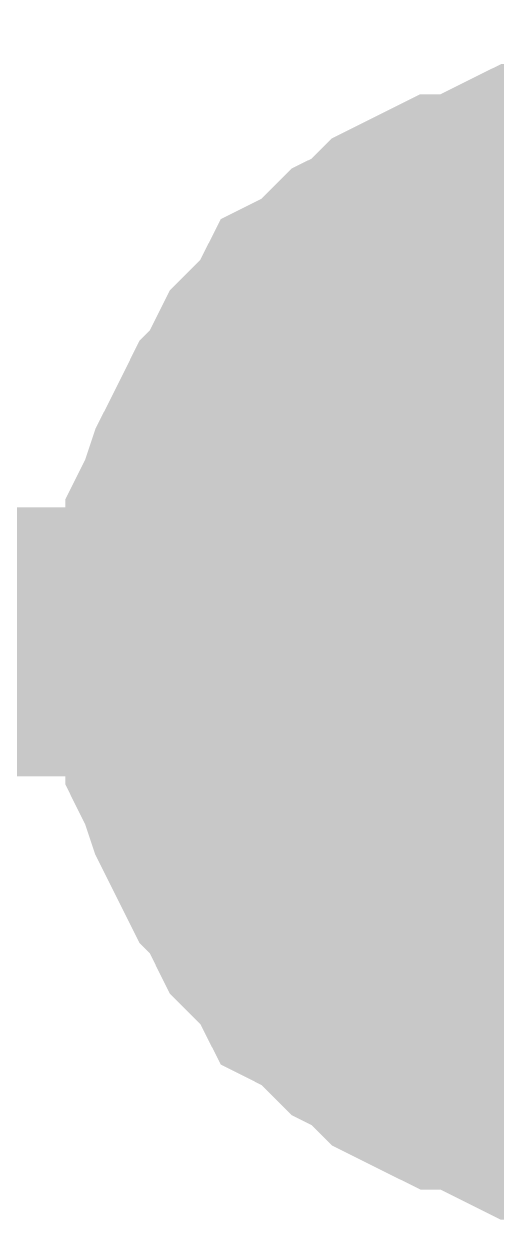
# Model space of a CAD drawing. Header units: inches. Extents: x 0 to 432, y 0 to 280.
# Drawn here: x 218.512 to 219.038, y 36.684 to 38.028 of the extents above; entities that cross this region are included whole.
import ezdxf

# ---------------------------------------------------------------- set-up
doc = ezdxf.new("R2010")
doc.units = ezdxf.units.IN
doc.layers.add('Sheet', color=255, linetype='Continuous')

msp = doc.modelspace()

# ---------------------------------------------------------------- linework, layer by layer
at = {"layer": 'Sheet'}
for points in [[(219.2018, 37.3394, 0.2997, 0.2997, 0), (207.2748, 37.3394, 0.2997, 0.2997, 0), (207.2748, 70.1083, 0.2997, 0.2997, 0), (209.2963, 70.1083, 0.2997, 0.2997, 0)], [(218.6965, 37.3394, 0.2997, 0.2997, 0), (218.6965, 37.3619, 0.2997, 0.2997, 0), (218.6965, 37.3956, 0.2997, 0.2997, 0), (218.7077, 37.418, 0.2997, 0.2997, 0), (218.7077, 37.4405, 0.2997, 0.2997, 0), (218.7077, 37.463, 0.2997, 0.2997, 0), (218.7189, 37.4854, 0.2997, 0.2997, 0), (218.7301, 37.5191, 0.2997, 0.2997, 0), (218.7414, 37.5416, 0.2997, 0.2997, 0), (218.7526, 37.564, 0.2997, 0.2997, 0), (218.7638, 37.5865, 0.2997, 0.2997, 0), (218.7751, 37.5977, 0.2997, 0.2997, 0), (218.7863, 37.6202, 0.2997, 0.2997, 0), (218.7975, 37.6426, 0.2997, 0.2997, 0), (218.82, 37.6651, 0.2997, 0.2997, 0), (218.8312, 37.6763, 0.2997, 0.2997, 0), (218.8425, 37.6988, 0.2997, 0.2997, 0), (218.8649, 37.71, 0.2997, 0.2997, 0), (218.8874, 37.7325, 0.2997, 0.2997, 0), (218.8986, 37.7437, 0.2997, 0.2997, 0), (218.9211, 37.7549, 0.2997, 0.2997, 0), (218.9435, 37.7774, 0.2997, 0.2997, 0), (218.966, 37.7886, 0.2997, 0.2997, 0), (218.9885, 37.7999, 0.2997, 0.2997, 0), (219.0109, 37.7999, 0.2997, 0.2997, 0), (219.0334, 37.8111, 0.2997, 0.2997, 0), (219.0558, 37.8223, 0.2997, 0.2997, 0), (219.0783, 37.8335, 0.2997, 0.2997, 0), (219.1008, 37.8335, 0.2997, 0.2997, 0), (219.1232, 37.8335, 0.2997, 0.2997, 0), (219.1569, 37.8448, 0.2997, 0.2997, 0), (219.1794, 37.8448, 0.2997, 0.2997, 0), (219.2018, 37.8448, 0.2997, 0.2997, 0)], [(218.6965, 37.3394, 0.2997, 0.2997, 0), (218.6965, 37.3619, 0.2997, 0.2997, 0), (218.6965, 37.3956, 0.2997, 0.2997, 0), (218.7077, 37.418, 0.2997, 0.2997, 0), (218.7077, 37.4405, 0.2997, 0.2997, 0), (218.7077, 37.463, 0.2997, 0.2997, 0), (218.7189, 37.4854, 0.2997, 0.2997, 0), (218.7301, 37.5191, 0.2997, 0.2997, 0), (218.7414, 37.5416, 0.2997, 0.2997, 0), (218.7526, 37.564, 0.2997, 0.2997, 0), (218.7638, 37.5865, 0.2997, 0.2997, 0), (218.7751, 37.5977, 0.2997, 0.2997, 0), (218.7863, 37.6202, 0.2997, 0.2997, 0), (218.7975, 37.6426, 0.2997, 0.2997, 0), (218.82, 37.6651, 0.2997, 0.2997, 0), (218.8312, 37.6763, 0.2997, 0.2997, 0), (218.8425, 37.6988, 0.2997, 0.2997, 0), (218.8649, 37.71, 0.2997, 0.2997, 0), (218.8874, 37.7325, 0.2997, 0.2997, 0), (218.8986, 37.7437, 0.2997, 0.2997, 0), (218.9211, 37.7549, 0.2997, 0.2997, 0), (218.9435, 37.7774, 0.2997, 0.2997, 0), (218.966, 37.7886, 0.2997, 0.2997, 0), (218.9885, 37.7999, 0.2997, 0.2997, 0), (219.0109, 37.7999, 0.2997, 0.2997, 0), (219.0334, 37.8111, 0.2997, 0.2997, 0), (219.0558, 37.8223, 0.2997, 0.2997, 0), (219.0783, 37.8335, 0.2997, 0.2997, 0), (219.1008, 37.8335, 0.2997, 0.2997, 0), (219.1232, 37.8335, 0.2997, 0.2997, 0), (219.1569, 37.8448, 0.2997, 0.2997, 0), (219.1794, 37.8448, 0.2997, 0.2997, 0), (219.2018, 37.8448, 0.2997, 0.2997, 0)], [(218.6965, 37.3394, 0.2997, 0.2997, 0), (218.6965, 37.3619, 0.2997, 0.2997, 0), (218.6965, 37.3956, 0.2997, 0.2997, 0), (218.7077, 37.418, 0.2997, 0.2997, 0), (218.7077, 37.4405, 0.2997, 0.2997, 0), (218.7077, 37.463, 0.2997, 0.2997, 0), (218.7189, 37.4854, 0.2997, 0.2997, 0), (218.7301, 37.5191, 0.2997, 0.2997, 0), (218.7414, 37.5416, 0.2997, 0.2997, 0), (218.7526, 37.564, 0.2997, 0.2997, 0), (218.7638, 37.5865, 0.2997, 0.2997, 0), (218.7751, 37.5977, 0.2997, 0.2997, 0), (218.7863, 37.6202, 0.2997, 0.2997, 0), (218.7975, 37.6426, 0.2997, 0.2997, 0), (218.82, 37.6651, 0.2997, 0.2997, 0), (218.8312, 37.6763, 0.2997, 0.2997, 0), (218.8425, 37.6988, 0.2997, 0.2997, 0), (218.8649, 37.71, 0.2997, 0.2997, 0), (218.8874, 37.7325, 0.2997, 0.2997, 0), (218.8986, 37.7437, 0.2997, 0.2997, 0), (218.9211, 37.7549, 0.2997, 0.2997, 0), (218.9435, 37.7774, 0.2997, 0.2997, 0), (218.966, 37.7886, 0.2997, 0.2997, 0), (218.9885, 37.7999, 0.2997, 0.2997, 0), (219.0109, 37.7999, 0.2997, 0.2997, 0), (219.0334, 37.8111, 0.2997, 0.2997, 0), (219.0558, 37.8223, 0.2997, 0.2997, 0), (219.0783, 37.8335, 0.2997, 0.2997, 0), (219.1008, 37.8335, 0.2997, 0.2997, 0), (219.1232, 37.8335, 0.2997, 0.2997, 0), (219.1569, 37.8448, 0.2997, 0.2997, 0), (219.1794, 37.8448, 0.2997, 0.2997, 0), (219.2018, 37.8448, 0.2997, 0.2997, 0)], [(218.6965, 37.3394, 0.2997, 0.2997, 0), (218.6965, 37.3619, 0.2997, 0.2997, 0), (218.6965, 37.3956, 0.2997, 0.2997, 0), (218.7077, 37.418, 0.2997, 0.2997, 0), (218.7077, 37.4405, 0.2997, 0.2997, 0), (218.7077, 37.463, 0.2997, 0.2997, 0), (218.7189, 37.4854, 0.2997, 0.2997, 0), (218.7301, 37.5191, 0.2997, 0.2997, 0), (218.7414, 37.5416, 0.2997, 0.2997, 0), (218.7526, 37.564, 0.2997, 0.2997, 0), (218.7638, 37.5865, 0.2997, 0.2997, 0), (218.7751, 37.5977, 0.2997, 0.2997, 0), (218.7863, 37.6202, 0.2997, 0.2997, 0), (218.7975, 37.6426, 0.2997, 0.2997, 0), (218.82, 37.6651, 0.2997, 0.2997, 0), (218.8312, 37.6763, 0.2997, 0.2997, 0), (218.8425, 37.6988, 0.2997, 0.2997, 0), (218.8649, 37.71, 0.2997, 0.2997, 0), (218.8874, 37.7325, 0.2997, 0.2997, 0), (218.8986, 37.7437, 0.2997, 0.2997, 0), (218.9211, 37.7549, 0.2997, 0.2997, 0), (218.9435, 37.7774, 0.2997, 0.2997, 0), (218.966, 37.7886, 0.2997, 0.2997, 0), (218.9885, 37.7999, 0.2997, 0.2997, 0), (219.0109, 37.7999, 0.2997, 0.2997, 0), (219.0334, 37.8111, 0.2997, 0.2997, 0), (219.0558, 37.8223, 0.2997, 0.2997, 0), (219.0783, 37.8335, 0.2997, 0.2997, 0), (219.1008, 37.8335, 0.2997, 0.2997, 0), (219.1232, 37.8335, 0.2997, 0.2997, 0), (219.1569, 37.8448, 0.2997, 0.2997, 0), (219.1794, 37.8448, 0.2997, 0.2997, 0), (219.2018, 37.8448, 0.2997, 0.2997, 0)], [(218.6965, 37.3394, 0.2997, 0.2997, 0), (218.6965, 37.3619, 0.2997, 0.2997, 0), (218.6965, 37.3956, 0.2997, 0.2997, 0), (218.7077, 37.418, 0.2997, 0.2997, 0), (218.7077, 37.4405, 0.2997, 0.2997, 0), (218.7077, 37.463, 0.2997, 0.2997, 0), (218.7189, 37.4854, 0.2997, 0.2997, 0), (218.7301, 37.5191, 0.2997, 0.2997, 0), (218.7414, 37.5416, 0.2997, 0.2997, 0), (218.7526, 37.564, 0.2997, 0.2997, 0), (218.7638, 37.5865, 0.2997, 0.2997, 0), (218.7751, 37.5977, 0.2997, 0.2997, 0), (218.7863, 37.6202, 0.2997, 0.2997, 0), (218.7975, 37.6426, 0.2997, 0.2997, 0), (218.82, 37.6651, 0.2997, 0.2997, 0), (218.8312, 37.6763, 0.2997, 0.2997, 0), (218.8425, 37.6988, 0.2997, 0.2997, 0), (218.8649, 37.71, 0.2997, 0.2997, 0), (218.8874, 37.7325, 0.2997, 0.2997, 0), (218.8986, 37.7437, 0.2997, 0.2997, 0), (218.9211, 37.7549, 0.2997, 0.2997, 0), (218.9435, 37.7774, 0.2997, 0.2997, 0), (218.966, 37.7886, 0.2997, 0.2997, 0), (218.9885, 37.7999, 0.2997, 0.2997, 0), (219.0109, 37.7999, 0.2997, 0.2997, 0), (219.0334, 37.8111, 0.2997, 0.2997, 0), (219.0558, 37.8223, 0.2997, 0.2997, 0), (219.0783, 37.8335, 0.2997, 0.2997, 0), (219.1008, 37.8335, 0.2997, 0.2997, 0), (219.1232, 37.8335, 0.2997, 0.2997, 0), (219.1569, 37.8448, 0.2997, 0.2997, 0), (219.1794, 37.8448, 0.2997, 0.2997, 0), (219.2018, 37.8448, 0.2997, 0.2997, 0)], [(218.6965, 37.3394, 0.2997, 0.2997, 0), (218.6965, 37.3619, 0.2997, 0.2997, 0), (218.6965, 37.3956, 0.2997, 0.2997, 0), (218.7077, 37.418, 0.2997, 0.2997, 0), (218.7077, 37.4405, 0.2997, 0.2997, 0), (218.7077, 37.463, 0.2997, 0.2997, 0), (218.7189, 37.4854, 0.2997, 0.2997, 0), (218.7301, 37.5191, 0.2997, 0.2997, 0), (218.7414, 37.5416, 0.2997, 0.2997, 0), (218.7526, 37.564, 0.2997, 0.2997, 0), (218.7638, 37.5865, 0.2997, 0.2997, 0), (218.7751, 37.5977, 0.2997, 0.2997, 0), (218.7863, 37.6202, 0.2997, 0.2997, 0), (218.7975, 37.6426, 0.2997, 0.2997, 0), (218.82, 37.6651, 0.2997, 0.2997, 0), (218.8312, 37.6763, 0.2997, 0.2997, 0), (218.8425, 37.6988, 0.2997, 0.2997, 0), (218.8649, 37.71, 0.2997, 0.2997, 0), (218.8874, 37.7325, 0.2997, 0.2997, 0), (218.8986, 37.7437, 0.2997, 0.2997, 0), (218.9211, 37.7549, 0.2997, 0.2997, 0), (218.9435, 37.7774, 0.2997, 0.2997, 0), (218.966, 37.7886, 0.2997, 0.2997, 0), (218.9885, 37.7999, 0.2997, 0.2997, 0), (219.0109, 37.7999, 0.2997, 0.2997, 0), (219.0334, 37.8111, 0.2997, 0.2997, 0), (219.0558, 37.8223, 0.2997, 0.2997, 0), (219.0783, 37.8335, 0.2997, 0.2997, 0), (219.1008, 37.8335, 0.2997, 0.2997, 0), (219.1232, 37.8335, 0.2997, 0.2997, 0), (219.1569, 37.8448, 0.2997, 0.2997, 0), (219.1794, 37.8448, 0.2997, 0.2997, 0), (219.2018, 37.8448, 0.2997, 0.2997, 0)], [(218.6965, 37.3394, 0.0991, 0.0991, 0), (218.6965, 37.3619, 0.0991, 0.0991, 0), (218.6965, 37.3956, 0.0991, 0.0991, 0), (218.7077, 37.418, 0.0991, 0.0991, 0), (218.7077, 37.4405, 0.0991, 0.0991, 0), (218.7077, 37.463, 0.0991, 0.0991, 0), (218.7189, 37.4854, 0.0991, 0.0991, 0), (218.7301, 37.5191, 0.0991, 0.0991, 0), (218.7414, 37.5416, 0.0991, 0.0991, 0), (218.7526, 37.564, 0.0991, 0.0991, 0), (218.7638, 37.5865, 0.0991, 0.0991, 0), (218.7751, 37.5977, 0.0991, 0.0991, 0), (218.7863, 37.6202, 0.0991, 0.0991, 0), (218.7975, 37.6426, 0.0991, 0.0991, 0), (218.82, 37.6651, 0.0991, 0.0991, 0), (218.8312, 37.6763, 0.0991, 0.0991, 0), (218.8425, 37.6988, 0.0991, 0.0991, 0), (218.8649, 37.71, 0.0991, 0.0991, 0), (218.8874, 37.7325, 0.0991, 0.0991, 0), (218.8986, 37.7437, 0.0991, 0.0991, 0), (218.9211, 37.7549, 0.0991, 0.0991, 0), (218.9435, 37.7774, 0.0991, 0.0991, 0), (218.966, 37.7886, 0.0991, 0.0991, 0), (218.9885, 37.7999, 0.0991, 0.0991, 0), (219.0109, 37.7999, 0.0991, 0.0991, 0), (219.0334, 37.8111, 0.0991, 0.0991, 0), (219.0558, 37.8223, 0.0991, 0.0991, 0), (219.0783, 37.8335, 0.0991, 0.0991, 0), (219.1008, 37.8335, 0.0991, 0.0991, 0)], [(218.6965, 37.3394, 0.0991, 0.0991, 0), (218.6965, 37.3619, 0.0991, 0.0991, 0), (218.6965, 37.3956, 0.0991, 0.0991, 0), (218.7077, 37.418, 0.0991, 0.0991, 0), (218.7077, 37.4405, 0.0991, 0.0991, 0), (218.7077, 37.463, 0.0991, 0.0991, 0), (218.7189, 37.4854, 0.0991, 0.0991, 0), (218.7301, 37.5191, 0.0991, 0.0991, 0), (218.7414, 37.5416, 0.0991, 0.0991, 0), (218.7526, 37.564, 0.0991, 0.0991, 0), (218.7638, 37.5865, 0.0991, 0.0991, 0), (218.7751, 37.5977, 0.0991, 0.0991, 0), (218.7863, 37.6202, 0.0991, 0.0991, 0), (218.7975, 37.6426, 0.0991, 0.0991, 0), (218.82, 37.6651, 0.0991, 0.0991, 0), (218.8312, 37.6763, 0.0991, 0.0991, 0), (218.8425, 37.6988, 0.0991, 0.0991, 0), (218.8649, 37.71, 0.0991, 0.0991, 0), (218.8874, 37.7325, 0.0991, 0.0991, 0), (218.8986, 37.7437, 0.0991, 0.0991, 0), (218.9211, 37.7549, 0.0991, 0.0991, 0), (218.9435, 37.7774, 0.0991, 0.0991, 0), (218.966, 37.7886, 0.0991, 0.0991, 0), (218.9885, 37.7999, 0.0991, 0.0991, 0), (219.0109, 37.7999, 0.0991, 0.0991, 0), (219.0334, 37.8111, 0.0991, 0.0991, 0), (219.0558, 37.8223, 0.0991, 0.0991, 0), (219.0783, 37.8335, 0.0991, 0.0991, 0), (219.1008, 37.8335, 0.0991, 0.0991, 0)], [(218.6965, 37.3394, 0.0991, 0.0991, 0), (218.6965, 37.3619, 0.0991, 0.0991, 0), (218.6965, 37.3956, 0.0991, 0.0991, 0), (218.7077, 37.418, 0.0991, 0.0991, 0), (218.7077, 37.4405, 0.0991, 0.0991, 0), (218.7077, 37.463, 0.0991, 0.0991, 0), (218.7189, 37.4854, 0.0991, 0.0991, 0), (218.7301, 37.5191, 0.0991, 0.0991, 0), (218.7414, 37.5416, 0.0991, 0.0991, 0), (218.7526, 37.564, 0.0991, 0.0991, 0), (218.7638, 37.5865, 0.0991, 0.0991, 0), (218.7751, 37.5977, 0.0991, 0.0991, 0), (218.7863, 37.6202, 0.0991, 0.0991, 0), (218.7975, 37.6426, 0.0991, 0.0991, 0), (218.82, 37.6651, 0.0991, 0.0991, 0), (218.8312, 37.6763, 0.0991, 0.0991, 0), (218.8425, 37.6988, 0.0991, 0.0991, 0), (218.8649, 37.71, 0.0991, 0.0991, 0), (218.8874, 37.7325, 0.0991, 0.0991, 0), (218.8986, 37.7437, 0.0991, 0.0991, 0), (218.9211, 37.7549, 0.0991, 0.0991, 0), (218.9435, 37.7774, 0.0991, 0.0991, 0), (218.966, 37.7886, 0.0991, 0.0991, 0), (218.9885, 37.7999, 0.0991, 0.0991, 0), (219.0109, 37.7999, 0.0991, 0.0991, 0), (219.0334, 37.8111, 0.0991, 0.0991, 0), (219.0558, 37.8223, 0.0991, 0.0991, 0), (219.0783, 37.8335, 0.0991, 0.0991, 0), (219.1008, 37.8335, 0.0991, 0.0991, 0)], [(218.6965, 37.3394, 0.0991, 0.0991, 0), (218.6965, 37.3619, 0.0991, 0.0991, 0), (218.6965, 37.3956, 0.0991, 0.0991, 0), (218.7077, 37.418, 0.0991, 0.0991, 0), (218.7077, 37.4405, 0.0991, 0.0991, 0), (218.7077, 37.463, 0.0991, 0.0991, 0), (218.7189, 37.4854, 0.0991, 0.0991, 0), (218.7301, 37.5191, 0.0991, 0.0991, 0), (218.7414, 37.5416, 0.0991, 0.0991, 0), (218.7526, 37.564, 0.0991, 0.0991, 0), (218.7638, 37.5865, 0.0991, 0.0991, 0), (218.7751, 37.5977, 0.0991, 0.0991, 0), (218.7863, 37.6202, 0.0991, 0.0991, 0), (218.7975, 37.6426, 0.0991, 0.0991, 0), (218.82, 37.6651, 0.0991, 0.0991, 0), (218.8312, 37.6763, 0.0991, 0.0991, 0), (218.8425, 37.6988, 0.0991, 0.0991, 0), (218.8649, 37.71, 0.0991, 0.0991, 0), (218.8874, 37.7325, 0.0991, 0.0991, 0), (218.8986, 37.7437, 0.0991, 0.0991, 0), (218.9211, 37.7549, 0.0991, 0.0991, 0), (218.9435, 37.7774, 0.0991, 0.0991, 0), (218.966, 37.7886, 0.0991, 0.0991, 0), (218.9885, 37.7999, 0.0991, 0.0991, 0), (219.0109, 37.7999, 0.0991, 0.0991, 0), (219.0334, 37.8111, 0.0991, 0.0991, 0), (219.0558, 37.8223, 0.0991, 0.0991, 0), (219.0783, 37.8335, 0.0991, 0.0991, 0), (219.1008, 37.8335, 0.0991, 0.0991, 0)], [(218.6965, 37.3394, 0.0991, 0.0991, 0), (218.6965, 37.3619, 0.0991, 0.0991, 0), (218.6965, 37.3956, 0.0991, 0.0991, 0), (218.7077, 37.418, 0.0991, 0.0991, 0), (218.7077, 37.4405, 0.0991, 0.0991, 0), (218.7077, 37.463, 0.0991, 0.0991, 0), (218.7189, 37.4854, 0.0991, 0.0991, 0), (218.7301, 37.5191, 0.0991, 0.0991, 0), (218.7414, 37.5416, 0.0991, 0.0991, 0), (218.7526, 37.564, 0.0991, 0.0991, 0), (218.7638, 37.5865, 0.0991, 0.0991, 0), (218.7751, 37.5977, 0.0991, 0.0991, 0), (218.7863, 37.6202, 0.0991, 0.0991, 0), (218.7975, 37.6426, 0.0991, 0.0991, 0), (218.82, 37.6651, 0.0991, 0.0991, 0), (218.8312, 37.6763, 0.0991, 0.0991, 0), (218.8425, 37.6988, 0.0991, 0.0991, 0), (218.8649, 37.71, 0.0991, 0.0991, 0), (218.8874, 37.7325, 0.0991, 0.0991, 0), (218.8986, 37.7437, 0.0991, 0.0991, 0), (218.9211, 37.7549, 0.0991, 0.0991, 0), (218.9435, 37.7774, 0.0991, 0.0991, 0), (218.966, 37.7886, 0.0991, 0.0991, 0), (218.9885, 37.7999, 0.0991, 0.0991, 0), (219.0109, 37.7999, 0.0991, 0.0991, 0), (219.0334, 37.8111, 0.0991, 0.0991, 0), (219.0558, 37.8223, 0.0991, 0.0991, 0), (219.0783, 37.8335, 0.0991, 0.0991, 0), (219.1008, 37.8335, 0.0991, 0.0991, 0)], [(218.6965, 37.3394, 0.0991, 0.0991, 0), (218.6965, 37.3619, 0.0991, 0.0991, 0), (218.6965, 37.3956, 0.0991, 0.0991, 0), (218.7077, 37.418, 0.0991, 0.0991, 0), (218.7077, 37.4405, 0.0991, 0.0991, 0), (218.7077, 37.463, 0.0991, 0.0991, 0), (218.7189, 37.4854, 0.0991, 0.0991, 0), (218.7301, 37.5191, 0.0991, 0.0991, 0), (218.7414, 37.5416, 0.0991, 0.0991, 0), (218.7526, 37.564, 0.0991, 0.0991, 0), (218.7638, 37.5865, 0.0991, 0.0991, 0), (218.7751, 37.5977, 0.0991, 0.0991, 0), (218.7863, 37.6202, 0.0991, 0.0991, 0), (218.7975, 37.6426, 0.0991, 0.0991, 0), (218.82, 37.6651, 0.0991, 0.0991, 0), (218.8312, 37.6763, 0.0991, 0.0991, 0), (218.8425, 37.6988, 0.0991, 0.0991, 0), (218.8649, 37.71, 0.0991, 0.0991, 0), (218.8874, 37.7325, 0.0991, 0.0991, 0), (218.8986, 37.7437, 0.0991, 0.0991, 0), (218.9211, 37.7549, 0.0991, 0.0991, 0), (218.9435, 37.7774, 0.0991, 0.0991, 0), (218.966, 37.7886, 0.0991, 0.0991, 0), (218.9885, 37.7999, 0.0991, 0.0991, 0), (219.0109, 37.7999, 0.0991, 0.0991, 0), (219.0334, 37.8111, 0.0991, 0.0991, 0), (219.0558, 37.8223, 0.0991, 0.0991, 0), (219.0783, 37.8335, 0.0991, 0.0991, 0), (219.1008, 37.8335, 0.0991, 0.0991, 0)], [(219.2018, 36.8341, 0.2997, 0.2997, 0), (219.1794, 36.8341, 0.2997, 0.2997, 0), (219.1569, 36.8341, 0.2997, 0.2997, 0), (219.1232, 36.8453, 0.2997, 0.2997, 0), (219.1008, 36.8453, 0.2997, 0.2997, 0), (219.0783, 36.8453, 0.2997, 0.2997, 0), (219.0558, 36.8565, 0.2997, 0.2997, 0), (219.0334, 36.8678, 0.2997, 0.2997, 0), (219.0109, 36.879, 0.2997, 0.2997, 0), (218.9885, 36.879, 0.2997, 0.2997, 0), (218.966, 36.8902, 0.2997, 0.2997, 0), (218.9435, 36.9015, 0.2997, 0.2997, 0), (218.9211, 36.9239, 0.2997, 0.2997, 0), (218.8986, 36.9352, 0.2997, 0.2997, 0), (218.8874, 36.9464, 0.2997, 0.2997, 0), (218.8649, 36.9688, 0.2997, 0.2997, 0), (218.8425, 36.9801, 0.2997, 0.2997, 0), (218.8312, 37.0025, 0.2997, 0.2997, 0), (218.82, 37.0138, 0.2997, 0.2997, 0), (218.7975, 37.0362, 0.2997, 0.2997, 0), (218.7863, 37.0587, 0.2997, 0.2997, 0), (218.7751, 37.0811, 0.2997, 0.2997, 0), (218.7638, 37.0924, 0.2997, 0.2997, 0), (218.7526, 37.1148, 0.2997, 0.2997, 0), (218.7414, 37.1373, 0.2997, 0.2997, 0), (218.7301, 37.1598, 0.2997, 0.2997, 0), (218.7189, 37.1934, 0.2997, 0.2997, 0), (218.7077, 37.2159, 0.2997, 0.2997, 0), (218.7077, 37.2384, 0.2997, 0.2997, 0), (218.7077, 37.2608, 0.2997, 0.2997, 0), (218.6965, 37.2833, 0.2997, 0.2997, 0), (218.6965, 37.317, 0.2997, 0.2997, 0), (218.6965, 37.3394, 0.2997, 0.2997, 0)], [(218.6965, 37.3394, 0.2997, 0.2997, 0), (218.6965, 37.3394, 0.2997, 0.2997, 0)], [(219.2018, 36.8341, 0.2997, 0.2997, 0), (219.1794, 36.8341, 0.2997, 0.2997, 0), (219.1569, 36.8341, 0.2997, 0.2997, 0), (219.1232, 36.8453, 0.2997, 0.2997, 0), (219.1008, 36.8453, 0.2997, 0.2997, 0), (219.0783, 36.8453, 0.2997, 0.2997, 0), (219.0558, 36.8565, 0.2997, 0.2997, 0), (219.0334, 36.8678, 0.2997, 0.2997, 0), (219.0109, 36.879, 0.2997, 0.2997, 0), (218.9885, 36.879, 0.2997, 0.2997, 0), (218.966, 36.8902, 0.2997, 0.2997, 0), (218.9435, 36.9015, 0.2997, 0.2997, 0), (218.9211, 36.9239, 0.2997, 0.2997, 0), (218.8986, 36.9352, 0.2997, 0.2997, 0), (218.8874, 36.9464, 0.2997, 0.2997, 0), (218.8649, 36.9688, 0.2997, 0.2997, 0), (218.8425, 36.9801, 0.2997, 0.2997, 0), (218.8312, 37.0025, 0.2997, 0.2997, 0), (218.82, 37.0138, 0.2997, 0.2997, 0), (218.7975, 37.0362, 0.2997, 0.2997, 0), (218.7863, 37.0587, 0.2997, 0.2997, 0), (218.7751, 37.0811, 0.2997, 0.2997, 0), (218.7638, 37.0924, 0.2997, 0.2997, 0), (218.7526, 37.1148, 0.2997, 0.2997, 0), (218.7414, 37.1373, 0.2997, 0.2997, 0), (218.7301, 37.1598, 0.2997, 0.2997, 0), (218.7189, 37.1934, 0.2997, 0.2997, 0), (218.7077, 37.2159, 0.2997, 0.2997, 0), (218.7077, 37.2384, 0.2997, 0.2997, 0), (218.7077, 37.2608, 0.2997, 0.2997, 0), (218.6965, 37.2833, 0.2997, 0.2997, 0), (218.6965, 37.317, 0.2997, 0.2997, 0), (218.6965, 37.3394, 0.2997, 0.2997, 0)], [(218.6965, 37.3394, 0.2997, 0.2997, 0), (218.6965, 37.3394, 0.2997, 0.2997, 0)], [(219.2018, 36.8341, 0.2997, 0.2997, 0), (219.1794, 36.8341, 0.2997, 0.2997, 0), (219.1569, 36.8341, 0.2997, 0.2997, 0), (219.1232, 36.8453, 0.2997, 0.2997, 0), (219.1008, 36.8453, 0.2997, 0.2997, 0), (219.0783, 36.8453, 0.2997, 0.2997, 0), (219.0558, 36.8565, 0.2997, 0.2997, 0), (219.0334, 36.8678, 0.2997, 0.2997, 0), (219.0109, 36.879, 0.2997, 0.2997, 0), (218.9885, 36.879, 0.2997, 0.2997, 0), (218.966, 36.8902, 0.2997, 0.2997, 0), (218.9435, 36.9015, 0.2997, 0.2997, 0), (218.9211, 36.9239, 0.2997, 0.2997, 0), (218.8986, 36.9352, 0.2997, 0.2997, 0), (218.8874, 36.9464, 0.2997, 0.2997, 0), (218.8649, 36.9688, 0.2997, 0.2997, 0), (218.8425, 36.9801, 0.2997, 0.2997, 0), (218.8312, 37.0025, 0.2997, 0.2997, 0), (218.82, 37.0138, 0.2997, 0.2997, 0), (218.7975, 37.0362, 0.2997, 0.2997, 0), (218.7863, 37.0587, 0.2997, 0.2997, 0), (218.7751, 37.0811, 0.2997, 0.2997, 0), (218.7638, 37.0924, 0.2997, 0.2997, 0), (218.7526, 37.1148, 0.2997, 0.2997, 0), (218.7414, 37.1373, 0.2997, 0.2997, 0), (218.7301, 37.1598, 0.2997, 0.2997, 0), (218.7189, 37.1934, 0.2997, 0.2997, 0), (218.7077, 37.2159, 0.2997, 0.2997, 0), (218.7077, 37.2384, 0.2997, 0.2997, 0), (218.7077, 37.2608, 0.2997, 0.2997, 0), (218.6965, 37.2833, 0.2997, 0.2997, 0), (218.6965, 37.317, 0.2997, 0.2997, 0), (218.6965, 37.3394, 0.2997, 0.2997, 0)], [(218.6965, 37.3394, 0.2997, 0.2997, 0), (218.6965, 37.3394, 0.2997, 0.2997, 0)], [(219.2018, 36.8341, 0.2997, 0.2997, 0), (219.1794, 36.8341, 0.2997, 0.2997, 0), (219.1569, 36.8341, 0.2997, 0.2997, 0), (219.1232, 36.8453, 0.2997, 0.2997, 0), (219.1008, 36.8453, 0.2997, 0.2997, 0), (219.0783, 36.8453, 0.2997, 0.2997, 0), (219.0558, 36.8565, 0.2997, 0.2997, 0), (219.0334, 36.8678, 0.2997, 0.2997, 0), (219.0109, 36.879, 0.2997, 0.2997, 0), (218.9885, 36.879, 0.2997, 0.2997, 0), (218.966, 36.8902, 0.2997, 0.2997, 0), (218.9435, 36.9015, 0.2997, 0.2997, 0), (218.9211, 36.9239, 0.2997, 0.2997, 0), (218.8986, 36.9352, 0.2997, 0.2997, 0), (218.8874, 36.9464, 0.2997, 0.2997, 0), (218.8649, 36.9688, 0.2997, 0.2997, 0), (218.8425, 36.9801, 0.2997, 0.2997, 0), (218.8312, 37.0025, 0.2997, 0.2997, 0), (218.82, 37.0138, 0.2997, 0.2997, 0), (218.7975, 37.0362, 0.2997, 0.2997, 0), (218.7863, 37.0587, 0.2997, 0.2997, 0), (218.7751, 37.0811, 0.2997, 0.2997, 0), (218.7638, 37.0924, 0.2997, 0.2997, 0), (218.7526, 37.1148, 0.2997, 0.2997, 0), (218.7414, 37.1373, 0.2997, 0.2997, 0), (218.7301, 37.1598, 0.2997, 0.2997, 0), (218.7189, 37.1934, 0.2997, 0.2997, 0), (218.7077, 37.2159, 0.2997, 0.2997, 0), (218.7077, 37.2384, 0.2997, 0.2997, 0), (218.7077, 37.2608, 0.2997, 0.2997, 0), (218.6965, 37.2833, 0.2997, 0.2997, 0), (218.6965, 37.317, 0.2997, 0.2997, 0), (218.6965, 37.3394, 0.2997, 0.2997, 0)], [(218.6965, 37.3394, 0.2997, 0.2997, 0), (218.6965, 37.3394, 0.2997, 0.2997, 0)], [(219.2018, 36.8341, 0.2997, 0.2997, 0), (219.1794, 36.8341, 0.2997, 0.2997, 0), (219.1569, 36.8341, 0.2997, 0.2997, 0), (219.1232, 36.8453, 0.2997, 0.2997, 0), (219.1008, 36.8453, 0.2997, 0.2997, 0), (219.0783, 36.8453, 0.2997, 0.2997, 0), (219.0558, 36.8565, 0.2997, 0.2997, 0), (219.0334, 36.8678, 0.2997, 0.2997, 0), (219.0109, 36.879, 0.2997, 0.2997, 0), (218.9885, 36.879, 0.2997, 0.2997, 0), (218.966, 36.8902, 0.2997, 0.2997, 0), (218.9435, 36.9015, 0.2997, 0.2997, 0), (218.9211, 36.9239, 0.2997, 0.2997, 0), (218.8986, 36.9352, 0.2997, 0.2997, 0), (218.8874, 36.9464, 0.2997, 0.2997, 0), (218.8649, 36.9688, 0.2997, 0.2997, 0), (218.8425, 36.9801, 0.2997, 0.2997, 0), (218.8312, 37.0025, 0.2997, 0.2997, 0), (218.82, 37.0138, 0.2997, 0.2997, 0), (218.7975, 37.0362, 0.2997, 0.2997, 0), (218.7863, 37.0587, 0.2997, 0.2997, 0), (218.7751, 37.0811, 0.2997, 0.2997, 0), (218.7638, 37.0924, 0.2997, 0.2997, 0), (218.7526, 37.1148, 0.2997, 0.2997, 0), (218.7414, 37.1373, 0.2997, 0.2997, 0), (218.7301, 37.1598, 0.2997, 0.2997, 0), (218.7189, 37.1934, 0.2997, 0.2997, 0), (218.7077, 37.2159, 0.2997, 0.2997, 0), (218.7077, 37.2384, 0.2997, 0.2997, 0), (218.7077, 37.2608, 0.2997, 0.2997, 0), (218.6965, 37.2833, 0.2997, 0.2997, 0), (218.6965, 37.317, 0.2997, 0.2997, 0), (218.6965, 37.3394, 0.2997, 0.2997, 0)], [(218.6965, 37.3394, 0.2997, 0.2997, 0), (218.6965, 37.3394, 0.2997, 0.2997, 0)], [(219.2018, 36.8341, 0.2997, 0.2997, 0), (219.1794, 36.8341, 0.2997, 0.2997, 0), (219.1569, 36.8341, 0.2997, 0.2997, 0), (219.1232, 36.8453, 0.2997, 0.2997, 0), (219.1008, 36.8453, 0.2997, 0.2997, 0), (219.0783, 36.8453, 0.2997, 0.2997, 0), (219.0558, 36.8565, 0.2997, 0.2997, 0), (219.0334, 36.8678, 0.2997, 0.2997, 0), (219.0109, 36.879, 0.2997, 0.2997, 0), (218.9885, 36.879, 0.2997, 0.2997, 0), (218.966, 36.8902, 0.2997, 0.2997, 0), (218.9435, 36.9015, 0.2997, 0.2997, 0), (218.9211, 36.9239, 0.2997, 0.2997, 0), (218.8986, 36.9352, 0.2997, 0.2997, 0), (218.8874, 36.9464, 0.2997, 0.2997, 0), (218.8649, 36.9688, 0.2997, 0.2997, 0), (218.8425, 36.9801, 0.2997, 0.2997, 0), (218.8312, 37.0025, 0.2997, 0.2997, 0), (218.82, 37.0138, 0.2997, 0.2997, 0), (218.7975, 37.0362, 0.2997, 0.2997, 0), (218.7863, 37.0587, 0.2997, 0.2997, 0), (218.7751, 37.0811, 0.2997, 0.2997, 0), (218.7638, 37.0924, 0.2997, 0.2997, 0), (218.7526, 37.1148, 0.2997, 0.2997, 0), (218.7414, 37.1373, 0.2997, 0.2997, 0), (218.7301, 37.1598, 0.2997, 0.2997, 0), (218.7189, 37.1934, 0.2997, 0.2997, 0), (218.7077, 37.2159, 0.2997, 0.2997, 0), (218.7077, 37.2384, 0.2997, 0.2997, 0), (218.7077, 37.2608, 0.2997, 0.2997, 0), (218.6965, 37.2833, 0.2997, 0.2997, 0), (218.6965, 37.317, 0.2997, 0.2997, 0), (218.6965, 37.3394, 0.2997, 0.2997, 0)], [(218.6965, 37.3394, 0.2997, 0.2997, 0), (218.6965, 37.3394, 0.2997, 0.2997, 0)], [(219.1008, 36.8453, 0.0991, 0.0991, 0), (219.0783, 36.8453, 0.0991, 0.0991, 0), (219.0558, 36.8565, 0.0991, 0.0991, 0), (219.0334, 36.8678, 0.0991, 0.0991, 0), (219.0109, 36.879, 0.0991, 0.0991, 0), (218.9885, 36.879, 0.0991, 0.0991, 0), (218.966, 36.8902, 0.0991, 0.0991, 0), (218.9435, 36.9015, 0.0991, 0.0991, 0), (218.9211, 36.9239, 0.0991, 0.0991, 0), (218.8986, 36.9352, 0.0991, 0.0991, 0), (218.8874, 36.9464, 0.0991, 0.0991, 0), (218.8649, 36.9688, 0.0991, 0.0991, 0), (218.8425, 36.9801, 0.0991, 0.0991, 0), (218.8312, 37.0025, 0.0991, 0.0991, 0), (218.82, 37.0138, 0.0991, 0.0991, 0), (218.7975, 37.0362, 0.0991, 0.0991, 0), (218.7863, 37.0587, 0.0991, 0.0991, 0), (218.7751, 37.0811, 0.0991, 0.0991, 0), (218.7638, 37.0924, 0.0991, 0.0991, 0), (218.7526, 37.1148, 0.0991, 0.0991, 0), (218.7414, 37.1373, 0.0991, 0.0991, 0), (218.7301, 37.1598, 0.0991, 0.0991, 0), (218.7189, 37.1934, 0.0991, 0.0991, 0), (218.7077, 37.2159, 0.0991, 0.0991, 0), (218.7077, 37.2384, 0.0991, 0.0991, 0), (218.7077, 37.2608, 0.0991, 0.0991, 0), (218.6965, 37.2833, 0.0991, 0.0991, 0), (218.6965, 37.317, 0.0991, 0.0991, 0), (218.6965, 37.3394, 0.0991, 0.0991, 0)], [(218.6965, 37.3394, 0.0991, 0.0991, 0), (218.6965, 37.3394, 0.0991, 0.0991, 0)], [(219.1008, 36.8453, 0.0991, 0.0991, 0), (219.0783, 36.8453, 0.0991, 0.0991, 0), (219.0558, 36.8565, 0.0991, 0.0991, 0), (219.0334, 36.8678, 0.0991, 0.0991, 0), (219.0109, 36.879, 0.0991, 0.0991, 0), (218.9885, 36.879, 0.0991, 0.0991, 0), (218.966, 36.8902, 0.0991, 0.0991, 0), (218.9435, 36.9015, 0.0991, 0.0991, 0), (218.9211, 36.9239, 0.0991, 0.0991, 0), (218.8986, 36.9352, 0.0991, 0.0991, 0), (218.8874, 36.9464, 0.0991, 0.0991, 0), (218.8649, 36.9688, 0.0991, 0.0991, 0), (218.8425, 36.9801, 0.0991, 0.0991, 0), (218.8312, 37.0025, 0.0991, 0.0991, 0), (218.82, 37.0138, 0.0991, 0.0991, 0), (218.7975, 37.0362, 0.0991, 0.0991, 0), (218.7863, 37.0587, 0.0991, 0.0991, 0), (218.7751, 37.0811, 0.0991, 0.0991, 0), (218.7638, 37.0924, 0.0991, 0.0991, 0), (218.7526, 37.1148, 0.0991, 0.0991, 0), (218.7414, 37.1373, 0.0991, 0.0991, 0), (218.7301, 37.1598, 0.0991, 0.0991, 0), (218.7189, 37.1934, 0.0991, 0.0991, 0), (218.7077, 37.2159, 0.0991, 0.0991, 0), (218.7077, 37.2384, 0.0991, 0.0991, 0), (218.7077, 37.2608, 0.0991, 0.0991, 0), (218.6965, 37.2833, 0.0991, 0.0991, 0), (218.6965, 37.317, 0.0991, 0.0991, 0), (218.6965, 37.3394, 0.0991, 0.0991, 0)], [(218.6965, 37.3394, 0.0991, 0.0991, 0), (218.6965, 37.3394, 0.0991, 0.0991, 0)], [(219.1008, 36.8453, 0.0991, 0.0991, 0), (219.0783, 36.8453, 0.0991, 0.0991, 0), (219.0558, 36.8565, 0.0991, 0.0991, 0), (219.0334, 36.8678, 0.0991, 0.0991, 0), (219.0109, 36.879, 0.0991, 0.0991, 0), (218.9885, 36.879, 0.0991, 0.0991, 0), (218.966, 36.8902, 0.0991, 0.0991, 0), (218.9435, 36.9015, 0.0991, 0.0991, 0), (218.9211, 36.9239, 0.0991, 0.0991, 0), (218.8986, 36.9352, 0.0991, 0.0991, 0), (218.8874, 36.9464, 0.0991, 0.0991, 0), (218.8649, 36.9688, 0.0991, 0.0991, 0), (218.8425, 36.9801, 0.0991, 0.0991, 0), (218.8312, 37.0025, 0.0991, 0.0991, 0), (218.82, 37.0138, 0.0991, 0.0991, 0), (218.7975, 37.0362, 0.0991, 0.0991, 0), (218.7863, 37.0587, 0.0991, 0.0991, 0), (218.7751, 37.0811, 0.0991, 0.0991, 0), (218.7638, 37.0924, 0.0991, 0.0991, 0), (218.7526, 37.1148, 0.0991, 0.0991, 0), (218.7414, 37.1373, 0.0991, 0.0991, 0), (218.7301, 37.1598, 0.0991, 0.0991, 0), (218.7189, 37.1934, 0.0991, 0.0991, 0), (218.7077, 37.2159, 0.0991, 0.0991, 0), (218.7077, 37.2384, 0.0991, 0.0991, 0), (218.7077, 37.2608, 0.0991, 0.0991, 0), (218.6965, 37.2833, 0.0991, 0.0991, 0), (218.6965, 37.317, 0.0991, 0.0991, 0), (218.6965, 37.3394, 0.0991, 0.0991, 0)], [(218.6965, 37.3394, 0.0991, 0.0991, 0), (218.6965, 37.3394, 0.0991, 0.0991, 0)], [(219.1008, 36.8453, 0.0991, 0.0991, 0), (219.0783, 36.8453, 0.0991, 0.0991, 0), (219.0558, 36.8565, 0.0991, 0.0991, 0), (219.0334, 36.8678, 0.0991, 0.0991, 0), (219.0109, 36.879, 0.0991, 0.0991, 0), (218.9885, 36.879, 0.0991, 0.0991, 0), (218.966, 36.8902, 0.0991, 0.0991, 0), (218.9435, 36.9015, 0.0991, 0.0991, 0), (218.9211, 36.9239, 0.0991, 0.0991, 0), (218.8986, 36.9352, 0.0991, 0.0991, 0), (218.8874, 36.9464, 0.0991, 0.0991, 0), (218.8649, 36.9688, 0.0991, 0.0991, 0), (218.8425, 36.9801, 0.0991, 0.0991, 0), (218.8312, 37.0025, 0.0991, 0.0991, 0), (218.82, 37.0138, 0.0991, 0.0991, 0), (218.7975, 37.0362, 0.0991, 0.0991, 0), (218.7863, 37.0587, 0.0991, 0.0991, 0), (218.7751, 37.0811, 0.0991, 0.0991, 0), (218.7638, 37.0924, 0.0991, 0.0991, 0), (218.7526, 37.1148, 0.0991, 0.0991, 0), (218.7414, 37.1373, 0.0991, 0.0991, 0), (218.7301, 37.1598, 0.0991, 0.0991, 0), (218.7189, 37.1934, 0.0991, 0.0991, 0), (218.7077, 37.2159, 0.0991, 0.0991, 0), (218.7077, 37.2384, 0.0991, 0.0991, 0), (218.7077, 37.2608, 0.0991, 0.0991, 0), (218.6965, 37.2833, 0.0991, 0.0991, 0), (218.6965, 37.317, 0.0991, 0.0991, 0), (218.6965, 37.3394, 0.0991, 0.0991, 0)], [(218.6965, 37.3394, 0.0991, 0.0991, 0), (218.6965, 37.3394, 0.0991, 0.0991, 0)], [(219.1008, 36.8453, 0.0991, 0.0991, 0), (219.0783, 36.8453, 0.0991, 0.0991, 0), (219.0558, 36.8565, 0.0991, 0.0991, 0), (219.0334, 36.8678, 0.0991, 0.0991, 0), (219.0109, 36.879, 0.0991, 0.0991, 0), (218.9885, 36.879, 0.0991, 0.0991, 0), (218.966, 36.8902, 0.0991, 0.0991, 0), (218.9435, 36.9015, 0.0991, 0.0991, 0), (218.9211, 36.9239, 0.0991, 0.0991, 0), (218.8986, 36.9352, 0.0991, 0.0991, 0), (218.8874, 36.9464, 0.0991, 0.0991, 0), (218.8649, 36.9688, 0.0991, 0.0991, 0), (218.8425, 36.9801, 0.0991, 0.0991, 0), (218.8312, 37.0025, 0.0991, 0.0991, 0), (218.82, 37.0138, 0.0991, 0.0991, 0), (218.7975, 37.0362, 0.0991, 0.0991, 0), (218.7863, 37.0587, 0.0991, 0.0991, 0), (218.7751, 37.0811, 0.0991, 0.0991, 0), (218.7638, 37.0924, 0.0991, 0.0991, 0), (218.7526, 37.1148, 0.0991, 0.0991, 0), (218.7414, 37.1373, 0.0991, 0.0991, 0), (218.7301, 37.1598, 0.0991, 0.0991, 0), (218.7189, 37.1934, 0.0991, 0.0991, 0), (218.7077, 37.2159, 0.0991, 0.0991, 0), (218.7077, 37.2384, 0.0991, 0.0991, 0), (218.7077, 37.2608, 0.0991, 0.0991, 0), (218.6965, 37.2833, 0.0991, 0.0991, 0), (218.6965, 37.317, 0.0991, 0.0991, 0), (218.6965, 37.3394, 0.0991, 0.0991, 0)], [(218.6965, 37.3394, 0.0991, 0.0991, 0), (218.6965, 37.3394, 0.0991, 0.0991, 0)], [(219.1008, 36.8453, 0.0991, 0.0991, 0), (219.0783, 36.8453, 0.0991, 0.0991, 0), (219.0558, 36.8565, 0.0991, 0.0991, 0), (219.0334, 36.8678, 0.0991, 0.0991, 0), (219.0109, 36.879, 0.0991, 0.0991, 0), (218.9885, 36.879, 0.0991, 0.0991, 0), (218.966, 36.8902, 0.0991, 0.0991, 0), (218.9435, 36.9015, 0.0991, 0.0991, 0), (218.9211, 36.9239, 0.0991, 0.0991, 0), (218.8986, 36.9352, 0.0991, 0.0991, 0), (218.8874, 36.9464, 0.0991, 0.0991, 0), (218.8649, 36.9688, 0.0991, 0.0991, 0), (218.8425, 36.9801, 0.0991, 0.0991, 0), (218.8312, 37.0025, 0.0991, 0.0991, 0), (218.82, 37.0138, 0.0991, 0.0991, 0), (218.7975, 37.0362, 0.0991, 0.0991, 0), (218.7863, 37.0587, 0.0991, 0.0991, 0), (218.7751, 37.0811, 0.0991, 0.0991, 0), (218.7638, 37.0924, 0.0991, 0.0991, 0), (218.7526, 37.1148, 0.0991, 0.0991, 0), (218.7414, 37.1373, 0.0991, 0.0991, 0), (218.7301, 37.1598, 0.0991, 0.0991, 0), (218.7189, 37.1934, 0.0991, 0.0991, 0), (218.7077, 37.2159, 0.0991, 0.0991, 0), (218.7077, 37.2384, 0.0991, 0.0991, 0), (218.7077, 37.2608, 0.0991, 0.0991, 0), (218.6965, 37.2833, 0.0991, 0.0991, 0), (218.6965, 37.317, 0.0991, 0.0991, 0), (218.6965, 37.3394, 0.0991, 0.0991, 0)], [(218.6965, 37.3394, 0.0991, 0.0991, 0), (218.6965, 37.3394, 0.0991, 0.0991, 0)]]:
    msp.add_lwpolyline(points, format="xyseb", dxfattribs=at)
msp.add_lwpolyline([(218.948, 37.338, 0.508, 0.508, 1), (219.456, 37.338, 0.508, 0.508, 1)], format="xyseb", close=True, dxfattribs=at)

doc.saveas('drawing.dxf')
